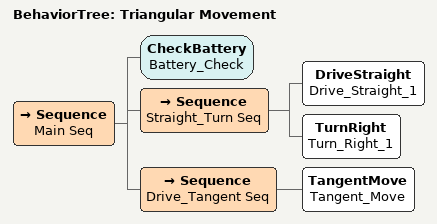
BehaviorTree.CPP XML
<root BTCPP_format="4">

    <BehaviorTree ID="Triangular Movement">
        <Sequence name="Main Seq">
            <CheckBattery name="Battery_Check"/>
            <Sequence name="Straight_Turn Seq">
                <DriveStraight name="Drive_Straight_1"/>
                <TurnRight name="Turn_Right_1"/>
            </Sequence>

            <Sequence name="Drive_Tangent Seq">
                <TangentMove name="Tangent_Move"/>
            </Sequence>

        </Sequence>
    </BehaviorTree>
</root>
